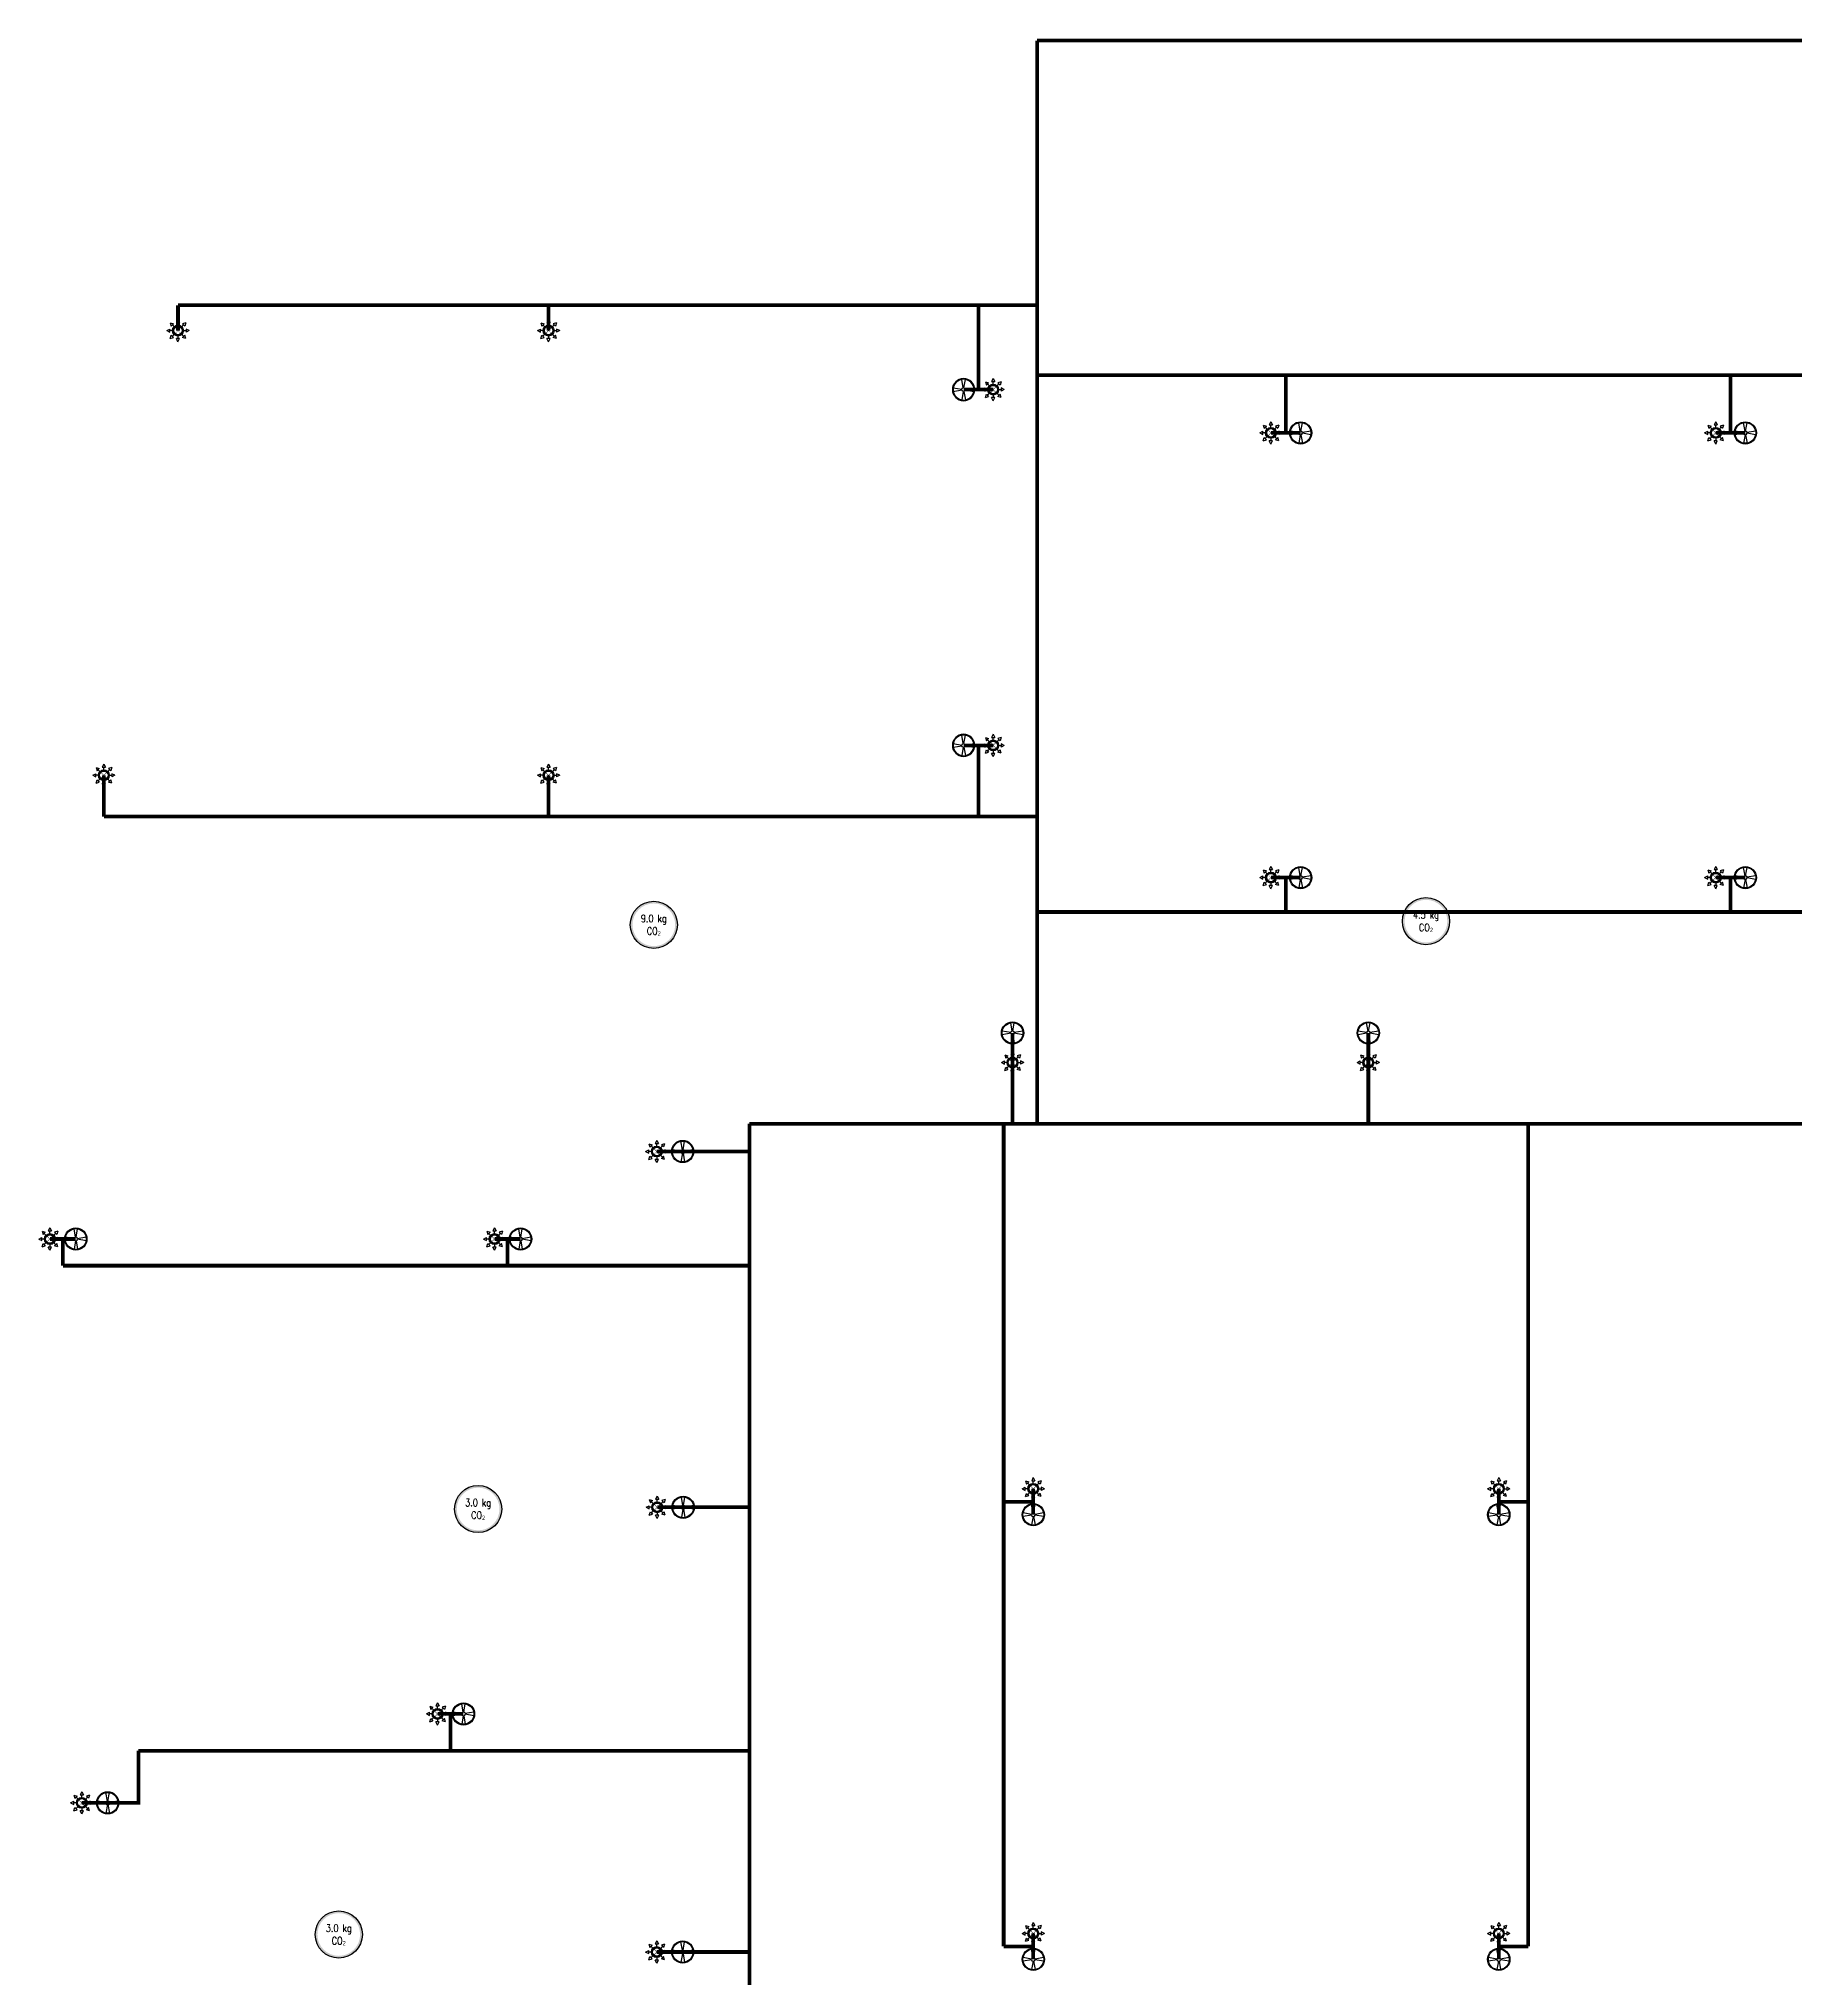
# Model space of a CAD drawing. Header units: millimetres. Extents: x -194958 to 83200, y -72620 to 64568.
# Drawn here: x 21860 to 33702, y 8249 to 21326 of the extents above; entities that cross this region are included whole.
import ezdxf
from ezdxf.enums import TextEntityAlignment as Align

# ---------------------------------------------------------------- set-up
doc = ezdxf.new("R2010")
doc.units = ezdxf.units.MM
doc.header["$LTSCALE"] = 200
doc.linetypes.add('CONTINOUS', pattern=[0])
for name, color, linetype, lineweight in [('_GD-M-FP-FireExtinguisher', 7, 'CONTINOUS', 30), ('_GD-M-FP-PenSpr-68°C', 150, 'Continuous', 30), ('_GD-M-FP-SprnBrn-100mm', 7, 'CONTINOUS', 30), ('_GD-M-FP-SprnBrn-150mm', 113, 'CONTINOUS', 30), ('_GD-M-FP-SprnBrn-25mm', 1, 'CONTINOUS', 30), ('_GD-M-FP-SprnBrn-40mm', 3, 'CONTINOUS', 30), ('_GD-M-FP-SprnBrn-50mm', 4, 'CONTINOUS', 30), ('_GD-M-FP-SprnBrn-65mm', 5, 'CONTINOUS', 30), ('_GD-M-FP-UprSpr', 150, 'Continuous', 30)]:
    doc.layers.add(name, color=color, linetype=linetype, lineweight=lineweight)
doc.styles.add('0137-T2-P-FF-6-108$0$GD-Romans', font='romans.shx', dxfattribs={"width": 0.8, "height": 2})

# ---------------------------------------------------------------- blocks, each defined once
blk = doc.blocks.new('0137-T2-P-FF-6-108$0$0137-T2-P-FF-17-119-RCP$0$0137-T2-P-FF-13-115-RCP$0$PENDANT SPRINKLER')
at = {"lineweight": 30}
h = blk.add_hatch(color=256, dxfattribs=at)
h.paths.add_polyline_path([(37, 0, 1), (-37, 0, 1)])
h.paths.add_polyline_path([(-29, 0, -1), (29, 0, -1)], flags=16)
for p, q in [((-75, 0), (-54, 11)), ((-54, -11), (-54, 11)), ((-53, 53), (-31, 46)), ((-53, 53), (-46, 31)), ((-46, 31), (-31, 46)), ((-20, 20), (-38, 38)), ((0, 75), (-11, 54)), ((-11, 54), (11, 54)), ((0, 75), (11, 54)), ((0, 29), (0, 54)), ((20, 20), (38, 38)), ((53, 53), (31, 46)), ((31, 46), (46, 31)), ((53, 53), (46, 31)), ((75, 0), (54, 11)), ((54, 11), (54, -11)), ((-75, 0), (-54, -11)), ((-29, 0), (-54, 0)), ((-53, -53), (-46, -31)), ((-53, -53), (-31, -46)), ((-46, -31), (-31, -46)), ((-20, -20), (-38, -38)), ((0, -75), (-11, -54)), ((11, -54), (-11, -54)), ((0, -29), (0, -54)), ((0, -75), (11, -54)), ((20, -20), (38, -38)), ((29, 0), (54, 0)), ((46, -31), (31, -46)), ((53, -53), (31, -46)), ((53, -53), (46, -31)), ((75, 0), (54, -11))]:
    blk.add_line(p, q, dxfattribs=at)
at = {"lineweight": 30, "const_width": 2.84}
for points in [[(-20, -20), (20, 20)], [(20, -20), (-20, 20)]]:
    blk.add_lwpolyline(points, dxfattribs=at)
at = {"lineweight": 30}
for radius in [36.6, 28.6]:
    blk.add_circle((0, 0), radius, dxfattribs=at)
blk = doc.blocks.new('0137-T2-P-FF-6-108$0$0137-T2-P-FF-17-119-RCP$0$0137-T2-P-FF-13-115-RCP$0$Upright sprinkler')
at = {"linetype": 'Continuous'}
h = blk.add_hatch(color=256, dxfattribs=at)
h.paths.add_polyline_path([(75, 0, 1), (-75, 0, 1)])
h.paths.add_polyline_path([(-70, 0, -1), (70, 0, -1)], flags=16)
for p, q in [((-12, 2), (-69, 12)), ((-2, 12), (-12, 69)), ((2, 12), (12, 69)), ((69, 12), (12, 2)), ((-12, -2), (-69, -12)), ((-2, -12), (-12, -69)), ((2, -12), (12, -69)), ((69, -12), (12, -2))]:
    blk.add_line(p, q, dxfattribs=at)
for radius in [75, 70]:
    blk.add_circle((0, 0), radius, dxfattribs=at)
for start, end in [(100, 170), (10, 80), (190, 260), (280, 350)]:
    blk.add_arc((0, 0), 12.5, start, end, dxfattribs=at)
blk = doc.blocks.new('9.0 kg CO2')
h = blk.add_hatch(color=230)
h.dxf.hatch_style = 1
h.paths.add_polyline_path([(159, 0, 1), (-159, 0, 1)])
h.paths.add_polyline_path([(-144, 0, -1), (144, 0, -1)], flags=16)
h.paths.add_polyline_path([(-102, -8), (102, -8), (102, -83), (-102, -83)], flags=8)
h.paths.add_polyline_path([(-71, 4), (71, 4), (71, 81), (-71, 81)], flags=8)
at = {"color": 230}
blk.add_circle((0, 0), 159, dxfattribs=at)
at = {"color": 230, "style": '0137-T2-P-FF-6-108$0$GD-Romans', "width": 0.8}
blk.add_text('9.0 kg', height=50, dxfattribs=at).set_placement((0, 43), align=Align.MIDDLE_CENTER)
at = {"color": 230, "insert": (0, -45), "char_height": 50, "width": 133.59, "attachment_point": 5, "style": '0137-T2-P-FF-6-108$0$GD-Romans'}
blk.add_mtext('CO{\\fISOCPEUR|b0|i0|c0|p34;₂}', dxfattribs=at)
blk = doc.blocks.new('3.0 kg CO2')
h = blk.add_hatch(color=20)
h.dxf.hatch_style = 1
h.paths.add_polyline_path([(159, 0, 1), (-159, 0, 1)])
h.paths.add_polyline_path([(-144, 0, -1), (144, 0, -1)], flags=16)
h.paths.add_polyline_path([(-102, -8), (102, -8), (102, -83), (-102, -83)], flags=8)
h.paths.add_polyline_path([(-71, 4), (71, 4), (71, 81), (-71, 81)], flags=8)
at = {"color": 20}
blk.add_circle((0, 0), 159, dxfattribs=at)
at = {"color": 20, "style": '0137-T2-P-FF-6-108$0$GD-Romans', "width": 0.8}
blk.add_text('3.0 kg', height=50, dxfattribs=at).set_placement((0, 43), align=Align.MIDDLE_CENTER)
at = {"color": 20, "insert": (0, -45), "char_height": 50, "width": 133.59, "attachment_point": 5, "style": '0137-T2-P-FF-6-108$0$GD-Romans'}
blk.add_mtext('CO{\\fISOCPEUR|b0|i0|c0|p34;₂}', dxfattribs=at)
blk = doc.blocks.new('4.5 kg CO2')
h = blk.add_hatch(color=150)
h.dxf.hatch_style = 1
h.paths.add_polyline_path([(159, 0, 1), (-159, 0, 1)])
h.paths.add_polyline_path([(-144, 0, -1), (144, 0, -1)], flags=16)
h.paths.add_polyline_path([(-102, -8), (102, -8), (102, -83), (-102, -83)], flags=8)
h.paths.add_polyline_path([(-71, 4), (71, 4), (71, 81), (-71, 81)], flags=8)
at = {"color": 150}
blk.add_circle((0, 0), 159, dxfattribs=at)
at = {"color": 150, "style": '0137-T2-P-FF-6-108$0$GD-Romans', "width": 0.8}
blk.add_text('4.5 kg', height=50, dxfattribs=at).set_placement((0, 43), align=Align.MIDDLE_CENTER)
at = {"color": 150, "insert": (0, -45), "char_height": 50, "width": 133.59, "attachment_point": 5, "style": '0137-T2-P-FF-6-108$0$GD-Romans'}
blk.add_mtext('CO{\\fISOCPEUR|b0|i0|c0|p34;₂}', dxfattribs=at)

msp = doc.modelspace()

# ---------------------------------------------------------------- linework, layer by layer
at = {"layer": '_GD-M-FP-SprnBrn-100mm', "const_width": 25}
for points in [[(38800, 19057), (28594.2, 19057)], [(26653.6, 12799.1), (26653.6, 5710.3)]]:
    msp.add_lwpolyline(points, dxfattribs=at)
at = {"layer": '_GD-M-FP-SprnBrn-150mm', "const_width": 25}
for points in [[(28594.2, 21313.5), (28594.2, 14006.9)], [(51188.6, 21313.5), (28594.2, 21313.5)], [(26653.6, 14006.9), (26653.6, 12799.1)], [(26653.6, 14006.9), (28594.2, 14006.9)]]:
    msp.add_lwpolyline(points, dxfattribs=at)
at = {"layer": '_GD-M-FP-SprnBrn-25mm', "const_width": 25}
for points in [[(22799.2, 19528.7), (27948.4, 19528.7)], [(22799.2, 19357), (22799.2, 19528.7)], [(25299.2, 19357), (25299.2, 19528.7)], [(28198.4, 18959), (28198.4, 19528.7)], [(28098.4, 18959), (28298.4, 18959)], [(30272.1, 18667.1), (30272.1, 19057)], [(33272.1, 18667.1), (33272.1, 19057)], [(30172.1, 18667.1), (30372.1, 18667.1)], [(33172.1, 18667.1), (33372.1, 18667.1)], [(28098.4, 16559), (28298.4, 16559)], [(28198.4, 16078.9), (28198.4, 16559)], [(22299.2, 16357), (22299.2, 16078.9)], [(25299.2, 16357), (25299.2, 16078.9)], [(22299.2, 16078.9), (27825.8, 16078.9)], [(30172.1, 15667.1), (30372.1, 15667.1)], [(30272.1, 15435.1), (30272.1, 15667.1)], [(33172.1, 15667.1), (33372.1, 15667.1)], [(33272.1, 15435.1), (33272.1, 15667.1)], [(36272.1, 15435.1), (33522.1, 15435.1)], [(28428.9, 14619), (28428.9, 14006.9)], [(30828.9, 14619), (30828.9, 14006.9)], [(26028.9, 13819), (26653.6, 13819)], [(21935, 13229), (22110, 13229)], [(22022.5, 13229), (22022.5, 13049.1)], [(24935, 13229), (25110, 13229)], [(25022.5, 13229), (25022.5, 13049.1)], [(22022.5, 13049.1), (24772.5, 13049.1)], [(28568.9, 11369), (28568.9, 11544)], [(26031.7, 11419), (26653.6, 11419)], [(28568.9, 11456.5), (28368.9, 11456.5)], [(28368.9, 8456.5), (28368.9, 11206.5)], [(24550, 10025), (24725, 10025)], [(24637.5, 10025), (24637.5, 9776.6)], [(22532.4, 9776.6), (24387.5, 9776.6)], [(28568.9, 8369), (28568.9, 8544)], [(26028.9, 8419), (26653.6, 8419)], [(28568.9, 8456.5), (28368.9, 8456.5)]]:
    msp.add_lwpolyline(points, dxfattribs=at)
for points, elevation in [([(31708.9, 11369), (31708.9, 11544)], 0), ([(31708.9, 11456.5), (31908.9, 11456.5)], 0), ([(31906.4, 8456.5), (31906.4, 11206.5)], 0), ([(22150, 9425), (22532.4, 9425), (22532.4, 9776.6)], 884865.5), ([(31708.9, 8369), (31708.9, 8544)], 0), ([(31708.9, 8456.5), (31908.9, 8456.5)], 0)]:
    msp.add_lwpolyline(points, dxfattribs=dict(at, elevation=elevation))
at = {"layer": '_GD-M-FP-SprnBrn-40mm', "const_width": 25}
for points in [[(27948.4, 19528.7), (28594.2, 19528.7)], [(27825.8, 16078.9), (28594.2, 16078.9)], [(33522.1, 15435.1), (30522.1, 15435.1)], [(28368.9, 11206.5), (28368.9, 14006.9)], [(24772.5, 13049.1), (26653.6, 13049.1)], [(24387.5, 9776.6), (26653.6, 9776.6)]]:
    msp.add_lwpolyline(points, dxfattribs=at)
at = {"layer": '_GD-M-FP-SprnBrn-40mm', "const_width": 25, "elevation": 0}
msp.add_lwpolyline([(31906.4, 11206.5), (31906.4, 14006.9)], dxfattribs=at)
at = {"layer": '_GD-M-FP-SprnBrn-50mm', "const_width": 25}
msp.add_lwpolyline([(30522.1, 15435.1), (28594.2, 15435.1)], dxfattribs=at)
at = {"layer": '_GD-M-FP-SprnBrn-65mm', "const_width": 25}
msp.add_lwpolyline([(28594.2, 14006.9), (35098.9, 14006.9)], dxfattribs=at)

# ---------------------------------------------------------------- block references
at = {"layer": '_GD-M-FP-FireExtinguisher'}
for name, p in [('9.0 kg CO2', (26009, 15348.7)), ('4.5 kg CO2', (31217.8, 15373.1)), ('3.0 kg CO2', (24823.9, 11407.5)), ('3.0 kg CO2', (23883.8, 8537.1))]:
    msp.add_blockref(name, p, dxfattribs=at)
at = {"layer": '_GD-M-FP-PenSpr-68°C'}
for p, rotation in [((22799.2, 19357), 3.620637389900128e-06), ((25299.2, 19357), 3.620637389900128e-06), ((28298.4, 18959), 3.620637389900147e-06), ((30172.1, 18667.1), 3.620637389900147e-06), ((33172.1, 18667.1), 3.620637389900147e-06), ((28298.4, 16559), 3.620637389900147e-06), ((22299.2, 16357), 3.620637389900128e-06), ((25299.2, 16357), 3.620637389900128e-06), ((30172.1, 15667.1), 3.620637389900147e-06), ((33172.1, 15667.1), 3.620637389900147e-06), ((28428.9, 14419), 3.620637389900147e-06), ((30828.9, 14419), 3.620637389900147e-06), ((26028.9, 13819), 3.620637389900128e-06), ((21935, 13229), 3.620637389900128e-06), ((24935, 13229), 3.620637389900128e-06), ((28568.9, 11544), 3.620637389900147e-06), ((31708.9, 11544, 0), 3.620637389900147e-06), ((26031.7, 11419), 3.620637389900128e-06), ((24550, 10025), 3.620637389900128e-06), ((22150, 9425, 884865.5), 3.620637389900128e-06), ((28568.9, 8544), 3.620637389900147e-06), ((31708.9, 8544, 0), 3.620637389900147e-06), ((26028.9, 8419), 3.620637389900128e-06)]:
    msp.add_blockref('0137-T2-P-FF-6-108$0$0137-T2-P-FF-17-119-RCP$0$0137-T2-P-FF-13-115-RCP$0$PENDANT SPRINKLER', p, dxfattribs=dict(at, rotation=rotation))
at = {"layer": '_GD-M-FP-UprSpr', "xscale": -1}
for p in [(28098.4, 18959), (28098.4, 16559)]:
    msp.add_blockref('0137-T2-P-FF-6-108$0$0137-T2-P-FF-17-119-RCP$0$0137-T2-P-FF-13-115-RCP$0$Upright sprinkler', p, dxfattribs=at)
at = {"layer": '_GD-M-FP-UprSpr'}
for p in [(30372.1, 18667.1), (33372.1, 18667.1), (30372.1, 15667.1), (33372.1, 15667.1), (28428.9, 14619), (30828.9, 14619), (26203.9, 13819), (22110, 13229), (25110, 13229), (26206.7, 11419), (28568.9, 11369), (31708.9, 11369, 0), (24725, 10025), (22325, 9425, 884865.5), (26203.9, 8419), (28568.9, 8369), (31708.9, 8369, 0)]:
    msp.add_blockref('0137-T2-P-FF-6-108$0$0137-T2-P-FF-17-119-RCP$0$0137-T2-P-FF-13-115-RCP$0$Upright sprinkler', p, dxfattribs=at)

doc.saveas('drawing.dxf')
